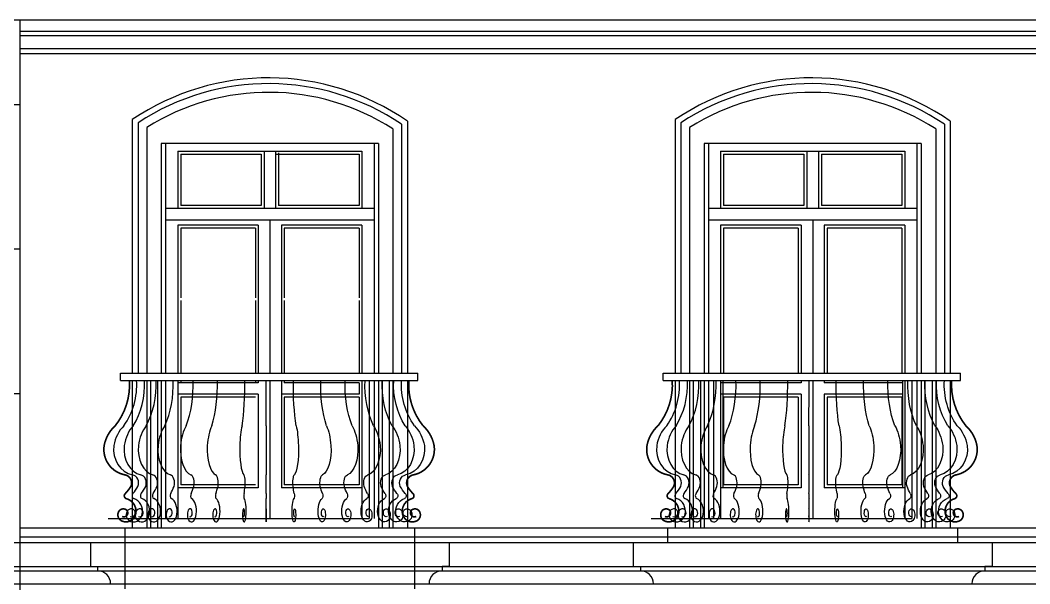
# Model space of a CAD drawing. Extents: x -133165 to 20117, y 15722 to 63536.
# Drawn here: x -79792 to -72817, y 51559 to 55457 of the extents above; entities that cross this region are included whole.
import ezdxf

# ---------------------------------------------------------------- set-up
doc = ezdxf.new("R2010")
doc.units = 0
doc.layers.get('0').update_dxf_attribs({"linetype": 'CONTINUOUS'})
for name, color, linetype in [('DOORS', 32, 'CONTINUOUS'), ('FRIZ', 173, 'CONTINUOUS'), ('WALL', 5, 'CONTINUOUS')]:
    doc.layers.add(name, color=color, linetype=linetype)

# ---------------------------------------------------------------- blocks, each defined once
blk = doc.blocks.new('A$C5A567AD7')
at = {"layer": 'WALL', "color": 251, "ltscale": 100, "const_width": 10}
blk.add_lwpolyline([(89.3, 0, -0.185604), (4.2, -271.8, 0.164154), (-62.6, -391.3, 0.401799), (62.1, -567.2, -0.487781), (98, -636.6, -0.054114), (64.8, -679.6, 0.566041), (70, -710.3, -0.405124), (126.7, -803.9, -0.498628), (38.7, -842.2, -0.46591), (30.4, -780.5, -0.316922), (68.1, -775.9, -0.956284), (45.2, -817.3)], format="xyb", dxfattribs=at)

msp = doc.modelspace()

# ---------------------------------------------------------------- linework, layer by layer
at = {"ltscale": 10}
for p, q in [((-71092.4, 55456.7), (-86317.4, 55456.7)), ((-71192.4, 55456.7), (-80140.7, 55456.7)), ((-79792.1, 47331.3), (-79792.1, 55456.7)), ((-71242.4, 55378.2), (-79792.1, 55378.2)), ((-71242.4, 55348.2), (-79792.1, 55348.2)), ((-67382.4, 55378.2), (-79357.1, 55378.2)), ((-67432.4, 55348.2), (-79357.1, 55348.2)), ((-71372.4, 55258.2), (-79792.1, 55258.2)), ((-67522.4, 55258.2), (-79357.1, 55258.2)), ((-71372.4, 55224.2), (-79792.1, 55224.2)), ((-79792.1, 54871.9), (-79882.1, 54871.9)), ((-79792.1, 53871.9), (-79882.1, 53871.9)), ((-79099.5, 53014.6), (-77045.4, 53014.6)), ((-79099.5, 52964.6), (-79099.5, 53014.6)), ((-77045.4, 52964.6), (-77045.4, 53014.6)), ((-75349.5, 53014.6), (-73295.4, 53014.6)), ((-75349.5, 52964.6), (-75349.5, 53014.6)), ((-73295.4, 52964.6), (-73295.4, 53014.6)), ((-79099.5, 52964.6), (-77045.4, 52964.6)), ((-79017.4, 52964.6), (-79017.4, 51944.3)), ((-78917.4, 52964.6), (-78917.4, 51944.3)), ((-78892.4, 52964.6), (-78892.4, 51944.3)), ((-78842.4, 52964.6), (-78842.4, 51944.3)), ((-77382.4, 52964.6), (-77382.4, 52009.3)), ((-77292.4, 52964.6), (-77292.4, 51944.3)), ((-77242.4, 52964.6), (-77242.4, 51944.3)), ((-77217.4, 52964.6), (-77217.4, 51944.3)), ((-77117.4, 52964.6), (-77117.4, 51944.3)), ((-75349.5, 52964.6), (-73295.4, 52964.6)), ((-75002.4, 52964.6), (-75002.4, 52009.3)), ((-74937.4, 52964.6), (-74937.4, 52222.3)), ((-73697.4, 52964.6), (-73697.4, 52222.3)), ((-73632.4, 52964.6), (-73632.4, 52009.3)), ((-79792.1, 52871.9), (-79882.1, 52871.9)), ((-72242.4, 51944.3), (-79792.1, 51944.3)), ((-79067.2, 51524.6), (-79067.2, 51944.3)), ((-77067.6, 51944.3), (-77067.6, 51524.6)), ((-75317.2, 51844.6), (-75317.2, 51944.3)), ((-73317.6, 51944.3), (-73317.6, 51844.6)), ((-85897.4, 51844.6), (-71552.4, 51844.6)), ((-85895.4, 51844.6), (-71550.4, 51844.6)), ((-79792.1, 51884.6), (-70511.9, 51884.6)), ((-79307.2, 51844.6), (-79307.2, 51678.6)), ((-76827.6, 51844.6), (-76827.6, 51678.6)), ((-75557.2, 51844.6), (-75557.2, 51678.6)), ((-73077.6, 51844.6), (-73077.6, 51678.6)), ((-85897.4, 51678.6), (-71550.4, 51678.6)), ((-85845.4, 51648.6), (-71602.4, 51648.6)), ((-79792.1, 51678.6), (-67722.4, 51678.6)), ((-79792.1, 51648.6), (-67722.4, 51648.6)), ((-79307.2, 51678.6), (-79257.2, 51678.6)), ((-79257.2, 51678.6), (-79257.2, 51648.6)), ((-79257.2, 51648.6), (-79257.2, 51648.6)), ((-76827.6, 51678.6), (-76877.6, 51678.6)), ((-76877.6, 51678.6), (-76877.6, 51648.6)), ((-76877.6, 51648.6), (-76877.6, 51648.6)), ((-75557.2, 51678.6), (-75507.2, 51678.6)), ((-75507.2, 51678.6), (-75507.2, 51648.6)), ((-75507.2, 51648.6), (-75507.2, 51648.6)), ((-73077.6, 51678.6), (-73127.6, 51678.6)), ((-73127.6, 51678.6), (-73127.6, 51648.6)), ((-73127.6, 51648.6), (-73127.6, 51648.6)), ((-85757.4, 51558.6), (-71732.4, 51558.6)), ((-79792.1, 51558.6), (-67852.4, 51558.6))]:
    msp.add_line(p, q, dxfattribs=at)
at = {"ltscale": 10, "const_width": 11.5}
for points in [[(-79037.5, 52964.6, -0.185604), (-79135.4, 52652.1, 0.164154), (-79212.2, 52514.7, 0.401799), (-79068.8, 52312.3, -0.487781), (-79027.6, 52232.5, -0.054114), (-79065.7, 52183.1, 0.566041), (-79059.7, 52147.8, -0.405124), (-78994.5, 52040.1, -0.498628), (-79095.7, 51996.1, -0.46591), (-79105.2, 52067, -0.316922), (-79061.9, 52072.3, -0.956284), (-79088.2, 52024.7)], [(-77107.4, 52964.6, 0.185604), (-77009.5, 52652.1, -0.164154), (-76932.7, 52514.7, -0.401799), (-77076.1, 52312.3, 0.487781), (-77117.3, 52232.5, 0.054114), (-77079.2, 52183.1, -0.566041), (-77085.2, 52147.8, 0.405124), (-77150.4, 52040.1, 0.498628), (-77049.2, 51996.1, 0.46591), (-77039.6, 52067, 0.316922), (-77083, 52072.3, 0.956284), (-77056.7, 52024.7)], [(-75287.5, 52964.6, -0.185604), (-75385.4, 52652.1, 0.164154), (-75462.2, 52514.7, 0.401799), (-75318.8, 52312.3, -0.487781), (-75277.6, 52232.5, -0.054114), (-75315.7, 52183.1, 0.566041), (-75309.7, 52147.8, -0.405124), (-75244.5, 52040.1, -0.498628), (-75345.7, 51996.1, -0.46591), (-75355.2, 52067, -0.316922), (-75311.9, 52072.3, -0.956284), (-75338.2, 52024.7)], [(-73357.4, 52964.6, 0.185604), (-73259.5, 52652.1, -0.164154), (-73182.7, 52514.7, -0.401799), (-73326.1, 52312.3, 0.487781), (-73367.3, 52232.5, 0.054114), (-73329.2, 52183.1, -0.566041), (-73335.2, 52147.8, 0.405124), (-73400.4, 52040.1, 0.498628), (-73299.2, 51996.1, 0.46591), (-73289.6, 52067, 0.316922), (-73333, 52072.3, 0.956284), (-73306.7, 52024.7)]]:
    msp.add_lwpolyline(points, format="xyb", dxfattribs=at)
at = {"ltscale": 10}
for centre, start, end in [((-79257.2, 51558.6), 0, 90), ((-76877.6, 51558.6), 90, 180), ((-75507.2, 51558.6), 0, 90), ((-73127.6, 51558.6), 90, 180)]:
    msp.add_arc(centre, 90, start, end, dxfattribs=at)
at = {"layer": 'DOORS', "ltscale": 100}
for p, q in [((-78787.4, 54604.8), (-78787.4, 53014.6)), ((-78703.4, 54604.8), (-78703.4, 54604.6)), ((-78703.4, 54549.8), (-77431.4, 54549.8)), ((-78703.4, 54549.8), (-78703.4, 54154.6)), ((-78683.4, 54604.8), (-78683.4, 54604.6)), ((-78107.4, 54549.8), (-78107.4, 54154.6)), ((-78027.4, 54549.8), (-78027.4, 54154.6)), ((-77431.4, 54549.8), (-77431.4, 54154.6)), ((-77347.4, 54604.8), (-77347.4, 53014.6)), ((-75037.4, 54604.8), (-75037.4, 53014.6)), ((-74953.4, 54549.8), (-74953.4, 54154.6)), ((-74953.4, 54549.8), (-73681.4, 54549.8)), ((-74357.4, 54549.8), (-74357.4, 54154.6)), ((-74277.4, 54549.8), (-74277.4, 54154.6)), ((-73681.4, 54549.8), (-73681.4, 54154.6)), ((-73597.4, 54604.8), (-73597.4, 53014.6)), ((-78683.4, 54529.8), (-78127.4, 54529.8)), ((-78683.4, 54529.8), (-78683.4, 54174.6)), ((-78127.4, 54529.8), (-78127.4, 54174.6)), ((-78027.4, 54529.8), (-77451.4, 54529.8)), ((-78007.4, 54539.8), (-78007.4, 54174.6)), ((-77451.4, 54529.8), (-77451.4, 54174.6)), ((-74933.4, 54529.8), (-74933.4, 54174.6)), ((-74933.4, 54529.8), (-74377.4, 54529.8)), ((-74377.4, 54529.8), (-74377.4, 54174.6)), ((-74257.4, 54529.8), (-73701.4, 54529.8)), ((-74257.4, 54529.8), (-74257.4, 54174.6)), ((-73701.4, 54529.8), (-73701.4, 54174.6)), ((-77447.4, 54154.6), (-78787.4, 54154.6)), ((-77447.4, 54154.6), (-78687.4, 54154.6)), ((-77347.4, 54154.6), (-78687.4, 54154.6)), ((-78127.4, 54174.6), (-78683.4, 54174.6)), ((-78127.4, 54174.6), (-78683.4, 54174.6)), ((-77451.4, 54174.6), (-78007.4, 54174.6)), ((-77451.4, 54174.6), (-78007.4, 54174.6)), ((-73697.4, 54154.6), (-75037.4, 54154.6)), ((-73697.4, 54154.6), (-74937.4, 54154.6)), ((-73597.4, 54154.6), (-74937.4, 54154.6)), ((-74377.4, 54174.6), (-74933.4, 54174.6)), ((-74377.4, 54174.6), (-74933.4, 54174.6)), ((-73701.4, 54174.6), (-74257.4, 54174.6)), ((-73701.4, 54174.6), (-74257.4, 54174.6)), ((-77347.4, 54074.6), (-78787.4, 54074.6)), ((-78067.4, 54074.6), (-78067.4, 53014.6)), ((-73597.4, 54074.6), (-75037.4, 54074.6)), ((-74317.4, 54074.6), (-74317.4, 53014.6)), ((-78147.4, 54038.6), (-78703.4, 54038.6)), ((-78147.4, 54038.6), (-78703.4, 54038.6)), ((-78703.4, 54038.6), (-78703.4, 53014.6)), ((-78167.4, 54018.6), (-78683.4, 54018.6)), ((-78167.4, 54018.6), (-78683.4, 54018.6)), ((-78683.4, 54018.6), (-78683.4, 53537.1)), ((-78167.4, 54018.6), (-78167.4, 53537.1)), ((-78147.4, 54038.6), (-78147.4, 53014.6)), ((-77431.4, 54038.6), (-77987.4, 54038.6)), ((-77431.4, 54038.6), (-77987.4, 54038.6)), ((-77987.4, 54038.6), (-77987.4, 53014.6)), ((-77451.4, 54018.6), (-77967.4, 54018.6)), ((-77451.4, 54018.6), (-77967.4, 54018.6)), ((-77967.4, 54018.6), (-77967.4, 53537.1)), ((-77451.4, 54018.6), (-77451.4, 53537.1)), ((-77431.4, 54038.6), (-77431.4, 53014.6)), ((-74953.4, 54038.6), (-74953.4, 53014.6)), ((-74397.4, 54038.6), (-74953.4, 54038.6)), ((-74397.4, 54038.6), (-74953.4, 54038.6)), ((-74933.4, 54018.6), (-74933.4, 53014.6)), ((-74417.4, 54018.6), (-74933.4, 54018.6)), ((-74417.4, 54018.6), (-74933.4, 54018.6)), ((-74417.4, 54018.6), (-74417.4, 53014.6)), ((-74397.4, 54038.6), (-74397.4, 53014.6)), ((-74237.4, 54038.6), (-74237.4, 53014.6)), ((-73681.4, 54038.6), (-74237.4, 54038.6)), ((-73681.4, 54038.6), (-74237.4, 54038.6)), ((-74217.4, 54018.6), (-74217.4, 53014.6)), ((-73701.4, 54018.6), (-74217.4, 54018.6)), ((-73701.4, 54018.6), (-74217.4, 54018.6)), ((-73701.4, 54018.6), (-73701.4, 53014.6)), ((-73681.4, 54038.6), (-73681.4, 53014.6)), ((-78683.4, 53517.1), (-78683.4, 53014.6)), ((-78167.4, 53517.1), (-78167.4, 53014.6)), ((-77967.4, 53517.1), (-77967.4, 53014.6)), ((-77451.4, 53517.1), (-77451.4, 53014.6)), ((-78787.4, 52964.6), (-78787.4, 52009.3)), ((-78703.4, 52964.6), (-78703.4, 52009.3)), ((-78147.4, 52949.6), (-78703.4, 52949.6)), ((-78683.4, 52964.6), (-78683.4, 52949.6)), ((-78167.4, 52964.6), (-78167.4, 52949.6)), ((-78147.4, 52964.6), (-78147.4, 52949.6)), ((-78067.4, 52964.6), (-78067.4, 52009.3)), ((-78067.4, 52964.6), (-78067.4, 52009.3)), ((-77987.4, 52964.6), (-77987.4, 52222.3)), ((-77967.4, 52964.6), (-77967.4, 52949.6)), ((-77451.4, 52949.6), (-77967.4, 52949.6)), ((-77451.4, 52949.6), (-77451.4, 52869.6)), ((-77431.4, 52964.6), (-77431.4, 52009.3)), ((-77347.4, 52964.6), (-77347.4, 52009.3)), ((-75037.4, 52964.6), (-75037.4, 52009.3)), ((-74953.4, 52964.6), (-74953.4, 52009.3)), ((-74472.3, 52949.6), (-74953.4, 52949.6)), ((-74397.4, 52949.6), (-74937.4, 52949.6)), ((-74397.4, 52964.6), (-74397.4, 52949.6)), ((-74317.4, 52964.6), (-74317.4, 52009.3)), ((-74317.4, 52964.6), (-74317.4, 52009.3)), ((-74237.4, 52964.6), (-74237.4, 52949.6)), ((-73697.4, 52949.6), (-74237.4, 52949.6)), ((-73701.4, 52949.6), (-74217.4, 52949.6)), ((-73681.4, 52964.6), (-73681.4, 52009.3)), ((-73597.4, 52964.6), (-73597.4, 52009.3)), ((-78147.4, 52869.6), (-78147.4, 52222.3)), ((-74397.4, 52869.6), (-74397.4, 52222.3)), ((-74237.4, 52869.6), (-74237.4, 52222.3)), ((-78683.4, 52849.6), (-78683.4, 52242.3)), ((-77967.4, 52849.6), (-77967.4, 52242.3)), ((-77451.4, 52849.6), (-77451.4, 52242.3)), ((-74933.4, 52849.6), (-74933.4, 52242.3)), ((-74417.4, 52849.6), (-74417.4, 52242.3)), ((-74217.4, 52849.6), (-74217.4, 52242.3)), ((-73701.4, 52849.6), (-73701.4, 52242.3)), ((-78167.4, 52242.3), (-78683.4, 52242.3)), ((-77451.4, 52242.3), (-77967.4, 52242.3)), ((-74417.4, 52242.3), (-74933.4, 52242.3)), ((-73701.4, 52242.3), (-74217.4, 52242.3)), ((-78147.4, 52222.3), (-78703.4, 52222.3)), ((-77431.4, 52222.3), (-77987.4, 52222.3)), ((-74397.4, 52222.3), (-74953.4, 52222.3)), ((-73681.4, 52222.3), (-74237.4, 52222.3)), ((-79184, 52009.3), (-77382.4, 52009.3)), ((-75434, 52009.3), (-73632.4, 52009.3))]:
    msp.add_line(p, q, dxfattribs=at)
for points in [[(-78147.4, 52869.6), (-78703.4, 52869.6)], [(-77451.4, 52869.6), (-77987.4, 52869.6)], [(-74397.4, 52869.6), (-74953.4, 52869.6)], [(-74397.4, 52869.6), (-74953.4, 52869.6)], [(-73697.4, 52869.6), (-74237.4, 52869.6)], [(-73701.4, 52869.6), (-74237.4, 52869.6)], [(-78167.4, 52849.6), (-78683.4, 52849.6)], [(-77451.4, 52849.6), (-77967.4, 52849.6)], [(-74417.4, 52849.6), (-74933.4, 52849.6)], [(-73701.4, 52849.6), (-74217.4, 52849.6)]]:
    msp.add_lwpolyline(points, dxfattribs=at)
at = {"layer": 'FRIZ', "ltscale": 50}
for p, q in [((-79017.4, 54769.1), (-79017.4, 53014.6)), ((-77117.4, 54758.2), (-77117.4, 53014.6)), ((-75267.4, 54769.1), (-75267.4, 53014.6)), ((-73367.4, 54758.2), (-73367.4, 53014.6)), ((-78977.4, 54747.7), (-78977.4, 53014.6)), ((-78917.4, 54715), (-78917.4, 53014.6)), ((-77217.4, 54704.8), (-77217.4, 53014.6)), ((-77157.4, 54737.1), (-77157.4, 53014.6)), ((-75227.4, 54747.7), (-75227.4, 53014.6)), ((-75167.4, 54715), (-75167.4, 53014.6)), ((-73467.4, 54704.8), (-73467.4, 53014.6)), ((-73407.4, 54737.1), (-73407.4, 53014.6)), ((-78817.4, 54604.8), (-78817.4, 53014.6)), ((-77317.4, 54604.8), (-78817.4, 54604.8)), ((-77317.4, 54604.8), (-77317.4, 53014.6)), ((-75067.4, 54604.8), (-75067.4, 53014.6)), ((-73567.4, 54604.8), (-75067.4, 54604.8)), ((-73567.4, 54604.8), (-73567.4, 53014.6)), ((-78817.4, 52964.6), (-78817.4, 51944.3)), ((-77317.4, 52964.6), (-77317.4, 51944.3)), ((-75267.4, 52964.6), (-75267.4, 51944.3)), ((-75167.4, 52964.6), (-75167.4, 51944.3)), ((-75142.4, 52964.6), (-75142.4, 51944.3)), ((-75092.4, 52964.6), (-75092.4, 51944.3)), ((-75067.4, 52964.6), (-75067.4, 51944.3)), ((-73567.4, 52964.6), (-73567.4, 51944.3)), ((-73542.4, 52964.6), (-73542.4, 51944.3)), ((-73492.4, 52964.6), (-73492.4, 51944.3)), ((-73467.4, 52964.6), (-73467.4, 51944.3)), ((-73367.4, 52964.6), (-73367.4, 51944.3))]:
    msp.add_line(p, q, dxfattribs=at)
for centre, radius, start, end in [((-78075.5, 53375.4), 1682.2, 55.28519, 124.05397), ((-74325.5, 53375.4), 1682.2, 55.28519, 124.05397), ((-78075.5, 53375.4), 1642.2, 56.01291, 123.31596), ((-74325.5, 53375.4), 1642.2, 56.01291, 123.31596), ((-78075.5, 53375.4), 1582.2, 57.16082, 122.1517), ((-74325.5, 53375.4), 1582.2, 57.16082, 122.1517)]:
    msp.add_arc(centre, radius, start, end, dxfattribs=at)

# ---------------------------------------------------------------- block references
at = {"ltscale": 10, "yscale": 1.1499999999941792, "zscale": 1.15}
for p, xscale in [((-79080, 52964.6, -3.4), 1.0350000000325963), ((-79015.4, 52964.6, -3.4), 0.9199999999254942), ((-78925.3, 52964.6, -3.4), 0.8050000000512227), ((-78796.8, 52964.6, -3.4), 0.6899999999441206), ((-78648.5, 52964.6, -3.4), 0.5749999999534339), ((-78470.5, 52964.6, -3.4), 0.4599999999627471), ((-78260.6, 52964.6, -3.4), 0.23000000009778887), ((-78093, 52964.6), 0.0025400000158697367), ((-77884.3, 52964.6, -3.4), -0.23000000009778887), ((-77674.4, 52964.6, -3.4), -0.4599999999627471), ((-77496.4, 52964.6, -3.4), -0.5749999999534339), ((-77348.1, 52964.6, -3.4), -0.6899999999441206), ((-77219.6, 52964.6, -3.4), -0.8050000000512227), ((-77129.5, 52964.6, -3.4), -0.9199999999254942), ((-77064.9, 52964.6, -3.4), -1.0350000000325963), ((-75330, 52964.6, -3.4), 1.0350000000325963), ((-75265.4, 52964.6, -3.4), 0.9199999999254942), ((-75175.3, 52964.6, -3.4), 0.8050000000512227), ((-75046.8, 52964.6, -3.4), 0.6899999999441206), ((-74898.5, 52964.6, -3.4), 0.5749999999534339), ((-74720.5, 52964.6, -3.4), 0.4599999999627471), ((-74510.6, 52964.6, -3.4), 0.23000000009778887), ((-74343, 52964.6), 0.0025400000158697367), ((-74134.3, 52964.6, -3.4), -0.23000000009778887), ((-73924.4, 52964.6, -3.4), -0.4599999999627471), ((-73746.4, 52964.6, -3.4), -0.5749999999534339), ((-73598.1, 52964.6, -3.4), -0.6899999999441206), ((-73469.6, 52964.6, -3.4), -0.8050000000512227), ((-73379.5, 52964.6, -3.4), -0.9199999999254942), ((-73314.9, 52964.6, -3.4), -1.0350000000325963)]:
    msp.add_blockref('A$C5A567AD7', p, dxfattribs=dict(at, xscale=xscale))

doc.saveas('drawing.dxf')
